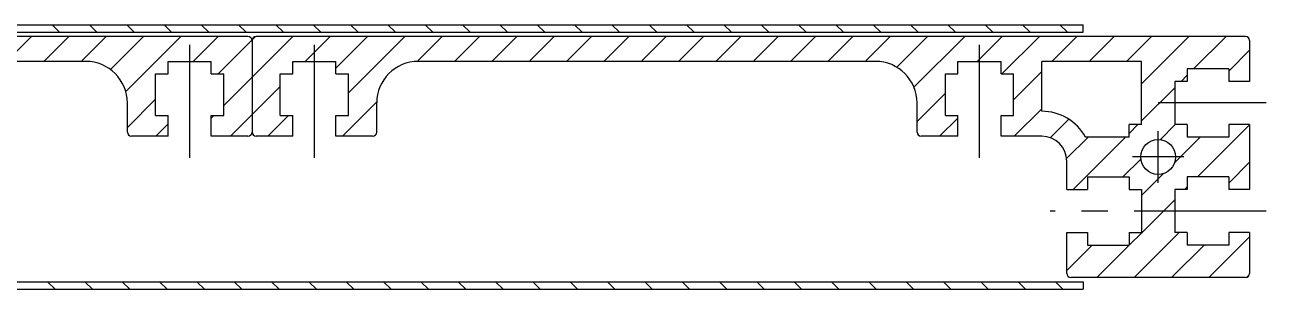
# Model space of a CAD drawing. Extents: x 0 to 1262, y -8 to 451.
# Drawn here: x 1112.9 to 1262.2, y 35.3 to 67.1 of the extents above; entities that cross this region are included whole.
import ezdxf

# ---------------------------------------------------------------- set-up
doc = ezdxf.new("R2010")
doc.units = 0
doc.header["$LTSCALE"] = 0.5
doc.linetypes.add('CENTER', pattern=[50.8, 31.75, -6.35, 6.35, -6.35])
for name, color, linetype in [('MSM_CENTER', 1, 'CENTER'), ('MSM_CONTINUOUS', 7, 'CONTINUOUS'), ('MSM_NARROW', 5, 'CONTINUOUS')]:
    doc.layers.add(name, color=color, linetype=linetype)

msp = doc.modelspace()

# ---------------------------------------------------------------- linework, layer by layer
at = {"layer": 'MSM_CENTER'}
for p, q in [((1132.7, 51.11), (1132.7, 64.7)), ((1147.7, 51.11), (1147.7, 64.7)), ((1227.7, 51.11), (1227.7, 64.7)), ((1262.2, 57.7), (1249.2, 57.7)), ((1249.2, 48.1), (1249.2, 54.3)), ((1252.3, 51.2), (1246.1, 51.2)), ((1262.2, 44.7), (1236.2, 44.7))]:
    msp.add_line(p, q, dxfattribs=at)
at = {"layer": 'MSM_CONTINUOUS'}
for p, q in [((840.2, 67.1), (1240.2, 67.1)), ((840.2, 66.2), (1240.2, 66.2)), ((1240.2, 66.2), (1240.2, 67.1)), ((1139.7, 65.7), (1090.7, 65.7)), ((1140.2, 65.2), (1140.2, 54.2)), ((1259.7, 65.7), (1140.7, 65.7)), ((1260.2, 65.2), (1260.2, 60.3)), ((1120.2, 62.7), (1110.2, 62.7)), ((1130.1, 62.7), (1135.3, 62.7)), ((1130.1, 61.2), (1130.1, 62.7)), ((1135.3, 61.2), (1135.3, 62.7)), ((1145.1, 62.7), (1150.3, 62.7)), ((1145.1, 61.2), (1145.1, 62.7)), ((1150.3, 61.2), (1150.3, 62.7)), ((1215.2, 62.7), (1160.2, 62.7)), ((1225.1, 62.7), (1230.3, 62.7)), ((1225.1, 61.2), (1225.1, 62.7)), ((1230.3, 61.2), (1230.3, 62.7)), ((1247.2, 62.7), (1235.2, 62.7)), ((1235.2, 56.7), (1235.2, 62.7)), ((1247.2, 55.1), (1247.2, 62.7)), ((1252.7, 61.8), (1252.7, 60.3)), ((1257.7, 61.8), (1252.7, 61.8)), ((1257.7, 61.8), (1257.7, 60.3)), ((1128.6, 61.2), (1130.1, 61.2)), ((1128.6, 56.2), (1128.6, 61.2)), ((1135.3, 61.2), (1136.8, 61.2)), ((1136.8, 56.2), (1136.8, 61.2)), ((1143.6, 61.2), (1145.1, 61.2)), ((1143.6, 56.2), (1143.6, 61.2)), ((1150.3, 61.2), (1151.8, 61.2)), ((1151.8, 56.2), (1151.8, 61.2)), ((1223.6, 61.2), (1225.1, 61.2)), ((1223.6, 56.2), (1223.6, 61.2)), ((1230.3, 61.2), (1231.8, 61.2)), ((1231.8, 56.2), (1231.8, 61.2)), ((1251.2, 60.3), (1251.2, 55.1)), ((1252.7, 60.3), (1251.2, 60.3)), ((1260.2, 60.3), (1257.7, 60.3)), ((1125.2, 54.2), (1125.2, 57.7)), ((1155.2, 54.2), (1155.2, 57.7)), ((1220.2, 54.2), (1220.2, 57.7)), ((1128.6, 56.2), (1130.1, 56.2)), ((1130.1, 53.7), (1130.1, 56.2)), ((1135.3, 53.7), (1135.3, 56.2)), ((1135.3, 56.2), (1136.8, 56.2)), ((1143.6, 56.2), (1145.1, 56.2)), ((1145.1, 53.7), (1145.1, 56.2)), ((1150.3, 53.7), (1150.3, 56.2)), ((1150.3, 56.2), (1151.8, 56.2)), ((1223.6, 56.2), (1225.1, 56.2)), ((1225.1, 53.7), (1225.1, 56.2)), ((1230.3, 53.7), (1230.3, 56.2)), ((1230.3, 56.2), (1231.8, 56.2)), ((1247.2, 55.1), (1245.7, 55.1)), ((1245.7, 53.6), (1245.7, 55.1)), ((1252.7, 55.1), (1251.2, 55.1)), ((1252.7, 55.1), (1252.7, 53.6)), ((1260.2, 55.1), (1257.7, 55.1)), ((1257.7, 55.1), (1257.7, 53.6)), ((1260.2, 55.1), (1260.2, 47.3)), ((1130.1, 53.7), (1125.7, 53.7)), ((1139.7, 53.7), (1135.3, 53.7)), ((1145.1, 53.7), (1140.7, 53.7)), ((1154.7, 53.7), (1150.3, 53.7)), ((1225.1, 53.7), (1220.7, 53.7)), ((1235.2, 53.7), (1230.3, 53.7)), ((1245.7, 53.6), (1240.45, 53.6)), ((1257.7, 53.6), (1252.7, 53.6)), ((1238.2, 47.3), (1238.2, 50.7)), ((1240.7, 48.8), (1240.7, 47.3)), ((1240.7, 48.8), (1245.7, 48.8)), ((1245.7, 48.8), (1245.7, 47.3)), ((1252.7, 48.8), (1252.7, 47.3)), ((1257.7, 48.8), (1252.7, 48.8)), ((1257.7, 48.8), (1257.7, 47.3)), ((1238.2, 47.3), (1240.7, 47.3)), ((1245.7, 47.3), (1247.2, 47.3)), ((1247.2, 47.3), (1247.2, 42.1)), ((1251.2, 47.3), (1251.2, 42.1)), ((1252.7, 47.3), (1251.2, 47.3)), ((1260.2, 47.3), (1257.7, 47.3)), ((1238.2, 37.2), (1238.2, 42.1)), ((1238.2, 42.1), (1240.7, 42.1)), ((1240.7, 42.1), (1240.7, 40.6)), ((1245.7, 42.1), (1245.7, 40.6)), ((1245.7, 42.1), (1247.2, 42.1)), ((1252.7, 42.1), (1251.2, 42.1)), ((1252.7, 42.1), (1252.7, 40.6)), ((1260.2, 42.1), (1257.7, 42.1)), ((1257.7, 42.1), (1257.7, 40.6)), ((1260.2, 42.1), (1260.2, 37.2)), ((1240.7, 40.6), (1245.7, 40.6)), ((1257.7, 40.6), (1252.7, 40.6)), ((840.2, 36.2), (1240.2, 36.2)), ((1259.7, 36.7), (1238.7, 36.7)), ((1240.2, 36.2), (1240.2, 35.3)), ((840.2, 35.3), (1240.2, 35.3))]:
    msp.add_line(p, q, dxfattribs=at)
msp.add_circle((1249.2, 51.2), 2.1, dxfattribs=at)
for centre, radius, start, end in [((1139.7, 65.2), 0.5, 0, 90), ((1140.7, 65.2), 0.5, 90, 180), ((1259.7, 65.2), 0.5, 0, 90), ((1120.2, 57.7), 5, 0, 90), ((1160.2, 57.7), 5, 90, 180), ((1215.2, 57.7), 5, 0, 90), ((1235.2, 50.7), 6, 28.9033, 90), ((1125.7, 54.2), 0.5, 180, 270), ((1139.7, 54.2), 0.5, 270, 0), ((1140.7, 54.2), 0.5, 180, 270), ((1154.7, 54.2), 0.5, 270, 0), ((1220.7, 54.2), 0.5, 180, 270), ((1235.2, 50.7), 3, 0, 90), ((1238.7, 37.2), 0.5, 180, 270), ((1259.7, 37.2), 0.5, 270, 0)]:
    msp.add_arc(centre, radius, start, end, dxfattribs=at)
at = {"layer": 'MSM_NARROW'}
for p, q in [((1117.04, 66.2), (1116.14, 67.1)), ((1121.53, 66.2), (1120.63, 67.1)), ((1126.02, 66.2), (1125.12, 67.1)), ((1130.51, 66.2), (1129.61, 67.1)), ((1135, 66.2), (1134.1, 67.1)), ((1139.49, 66.2), (1138.59, 67.1)), ((1143.98, 66.2), (1143.08, 67.1)), ((1148.47, 66.2), (1147.57, 67.1)), ((1152.96, 66.2), (1152.06, 67.1)), ((1157.45, 66.2), (1156.55, 67.1)), ((1161.94, 66.2), (1161.04, 67.1)), ((1166.43, 66.2), (1165.53, 67.1)), ((1170.92, 66.2), (1170.02, 67.1)), ((1175.41, 66.2), (1174.51, 67.1)), ((1179.9, 66.2), (1179, 67.1)), ((1184.39, 66.2), (1183.49, 67.1)), ((1188.88, 66.2), (1187.98, 67.1)), ((1193.37, 66.2), (1192.47, 67.1)), ((1197.86, 66.2), (1196.96, 67.1)), ((1202.35, 66.2), (1201.45, 67.1)), ((1206.85, 66.2), (1205.95, 67.1)), ((1211.34, 66.2), (1210.44, 67.1)), ((1215.83, 66.2), (1214.93, 67.1)), ((1220.32, 66.2), (1219.42, 67.1)), ((1224.81, 66.2), (1223.91, 67.1)), ((1229.3, 66.2), (1228.4, 67.1)), ((1233.79, 66.2), (1232.89, 67.1)), ((1238.28, 66.2), (1237.38, 67.1)), ((1110.68, 62.7), (1113.68, 65.7)), ((1115.17, 62.7), (1118.17, 65.7)), ((1119.66, 62.7), (1122.66, 65.7)), ((1123.17, 61.72), (1127.15, 65.7)), ((1125.01, 59.06), (1131.64, 65.7)), ((1133.13, 62.7), (1136.13, 65.7)), ((1136.12, 61.2), (1140.19, 65.27)), ((1136.8, 57.38), (1145.11, 65.7)), ((1140.2, 65.28), (1140.62, 65.69)), ((1146.6, 62.7), (1149.6, 65.7)), ((1150.3, 61.9), (1154.09, 65.7)), ((1151.8, 58.91), (1158.58, 65.7)), ((1160.07, 62.7), (1163.07, 65.7)), ((1164.56, 62.7), (1167.56, 65.7)), ((1169.05, 62.7), (1172.05, 65.7)), ((1173.54, 62.7), (1176.54, 65.7)), ((1178.03, 62.7), (1181.03, 65.7)), ((1182.52, 62.7), (1185.52, 65.7)), ((1187.01, 62.7), (1190.01, 65.7)), ((1191.5, 62.7), (1194.5, 65.7)), ((1195.99, 62.7), (1198.99, 65.7)), ((1200.48, 62.7), (1203.48, 65.7)), ((1204.97, 62.7), (1207.97, 65.7)), ((1209.46, 62.7), (1212.46, 65.7)), ((1213.95, 62.7), (1216.95, 65.7)), ((1217.75, 62), (1221.44, 65.7)), ((1219.82, 59.59), (1225.93, 65.7)), ((1227.42, 62.7), (1230.42, 65.7)), ((1230.41, 61.2), (1234.91, 65.7)), ((1236.4, 62.7), (1239.4, 65.7)), ((1240.89, 62.7), (1243.89, 65.7)), ((1245.39, 62.7), (1248.39, 65.7)), ((1247.2, 60.02), (1252.88, 65.7)), ((1253.47, 61.8), (1257.37, 65.7)), ((1257.7, 61.54), (1260.2, 64.04)), ((1231.8, 58.09), (1235.2, 61.49)), ((1251.97, 60.3), (1252.7, 61.03)), ((1137.6, 53.7), (1143.6, 59.69)), ((1220.2, 55.47), (1223.6, 58.87)), ((1247.2, 55.53), (1251.2, 59.53)), ((1125.2, 54.76), (1128.6, 58.16)), ((1151.07, 53.7), (1155.2, 57.82)), ((1231.89, 53.7), (1235.2, 57)), ((1135.3, 55.88), (1135.61, 56.2)), ((1142.09, 53.7), (1144.59, 56.2)), ((1222.91, 53.7), (1225.1, 55.88)), ((1236.21, 53.52), (1238.44, 55.75)), ((1128.62, 53.7), (1130.1, 55.17)), ((1245.7, 54.03), (1246.77, 55.1)), ((1249.44, 53.28), (1251.26, 55.1)), ((1253.94, 48.8), (1260.2, 55.06)), ((1238.18, 51), (1240.78, 53.6)), ((1238.97, 47.3), (1245.27, 53.6)), ((1251.19, 50.54), (1254.25, 53.6)), ((1244.96, 48.8), (1247.11, 50.95)), ((1257.7, 48.07), (1260.2, 50.57)), ((1247.2, 46.55), (1249.85, 49.2)), ((1252.44, 47.3), (1252.7, 47.56)), ((1241.84, 36.7), (1251.2, 46.06)), ((1238.2, 42.04), (1238.26, 42.1)), ((1246.33, 36.7), (1251.73, 42.1)), ((1238.2, 37.55), (1241.25, 40.6)), ((1250.82, 36.7), (1254.72, 40.6)), ((1255.31, 36.7), (1260.2, 41.59)), ((1116.51, 35.3), (1115.61, 36.2)), ((1121, 35.3), (1120.1, 36.2)), ((1125.49, 35.3), (1124.59, 36.2)), ((1129.98, 35.3), (1129.08, 36.2)), ((1134.47, 35.3), (1133.57, 36.2)), ((1138.96, 35.3), (1138.06, 36.2)), ((1143.45, 35.3), (1142.55, 36.2)), ((1147.94, 35.3), (1147.04, 36.2)), ((1152.43, 35.3), (1151.53, 36.2)), ((1156.92, 35.3), (1156.02, 36.2)), ((1161.41, 35.3), (1160.51, 36.2)), ((1165.9, 35.3), (1165, 36.2)), ((1170.39, 35.3), (1169.49, 36.2)), ((1174.88, 35.3), (1173.98, 36.2)), ((1179.37, 35.3), (1178.47, 36.2)), ((1183.86, 35.3), (1182.96, 36.2)), ((1188.35, 35.3), (1187.45, 36.2)), ((1192.84, 35.3), (1191.94, 36.2)), ((1197.33, 35.3), (1196.43, 36.2)), ((1201.82, 35.3), (1200.92, 36.2)), ((1206.31, 35.3), (1205.41, 36.2)), ((1210.8, 35.3), (1209.9, 36.2)), ((1215.29, 35.3), (1214.39, 36.2)), ((1219.78, 35.3), (1218.88, 36.2)), ((1224.27, 35.3), (1223.37, 36.2)), ((1228.76, 35.3), (1227.86, 36.2)), ((1233.25, 35.3), (1232.35, 36.2)), ((1237.75, 35.3), (1236.85, 36.2)), ((1259.81, 36.71), (1260.18, 37.08))]:
    msp.add_line(p, q, dxfattribs=at)

doc.saveas('drawing.dxf')
